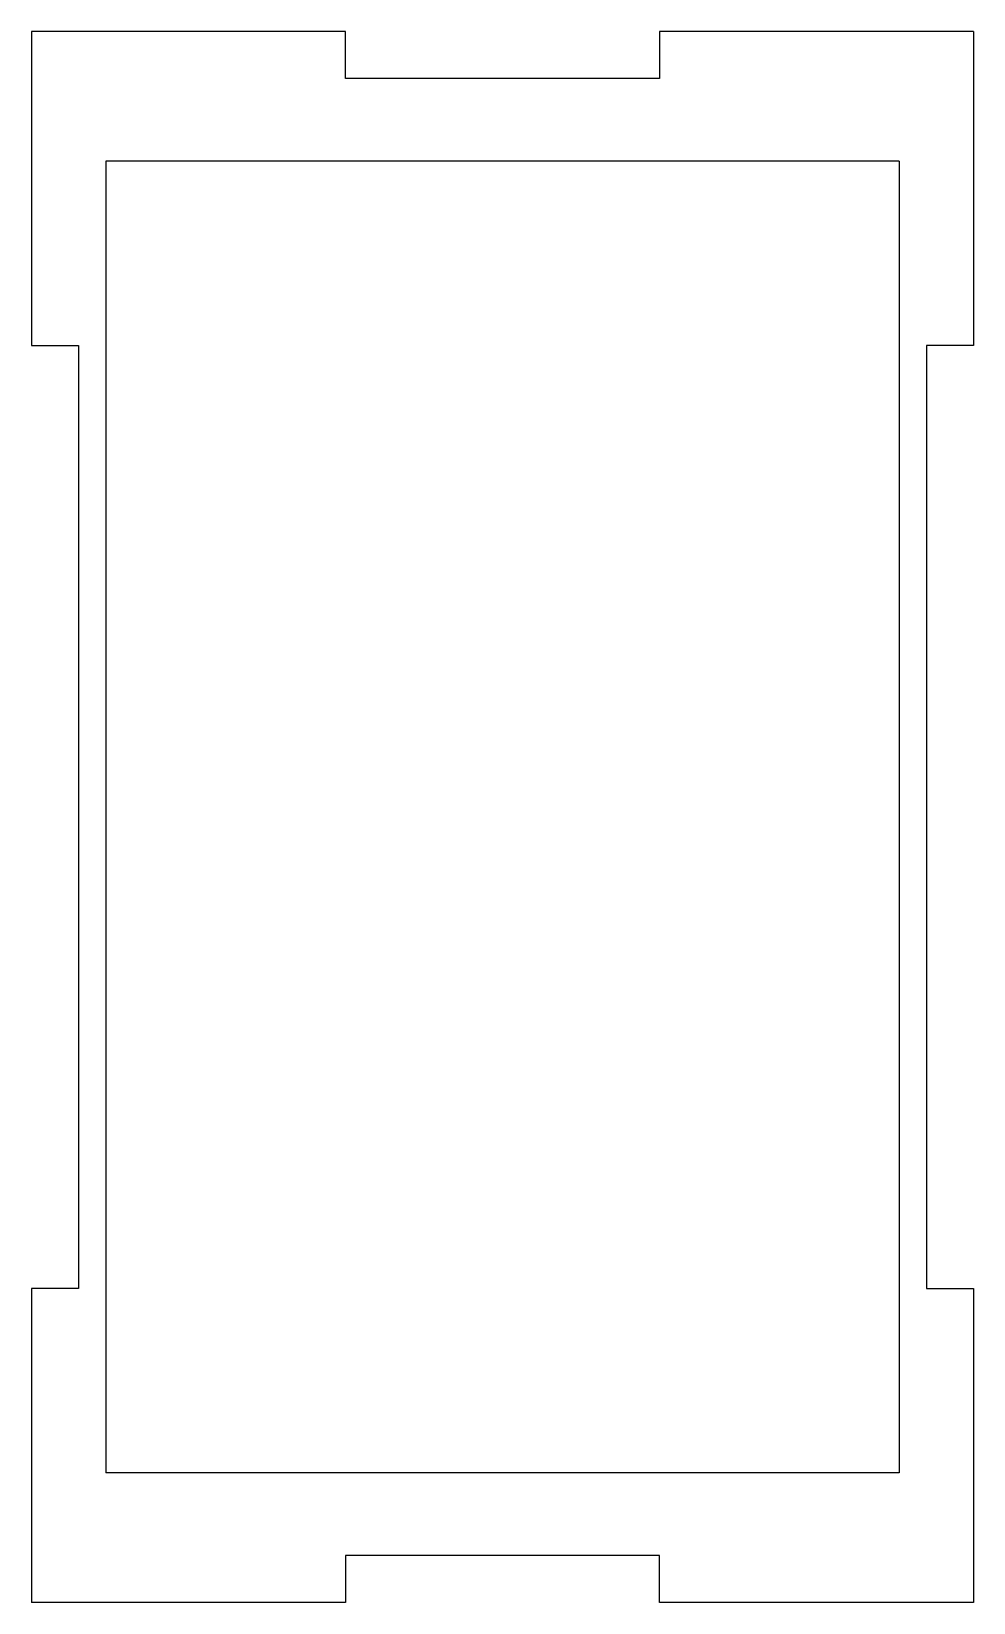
# Model space of a CAD drawing. Extents: x -60 to 60, y -100 to 100.
import ezdxf

# ---------------------------------------------------------------- set-up
doc = ezdxf.new("R2010")
doc.units = 0
doc.header["$MEASUREMENT"] = 0
doc.layers.add('VISIBLE', color=7, linetype='CONTINUOUS')

msp = doc.modelspace()

# ---------------------------------------------------------------- linework, layer by layer
at = {"layer": 'VISIBLE'}
for p, q in [((-60, 100), (-60, 60)), ((-20, 100), (-60, 100)), ((-20, 94), (-20, 100)), ((20, 100), (20, 94)), ((60, 100), (20, 100)), ((60, 100), (60, 60)), ((20, 94), (-20, 94)), ((-50.5, 83.5), (-50.5, -83.5)), ((50.5, 83.5), (-50.5, 83.5)), ((50.5, 83.5), (50.5, -83.5)), ((-60, 60), (-54, 60)), ((-54, 60), (-54, -60)), ((54, 60), (54, -60)), ((60, 60), (54, 60)), ((-60, -60), (-60, -100)), ((-54, -60), (-60, -60)), ((54, -60), (60, -60)), ((60, -60), (60, -100)), ((50.5, -83.5), (-50.5, -83.5)), ((-20, -94), (-20, -100)), ((20, -94), (-20, -94)), ((20, -100), (20, -94)), ((-20, -100), (-60, -100)), ((60, -100), (20, -100))]:
    msp.add_line(p, q, dxfattribs=at)

doc.saveas('drawing.dxf')
